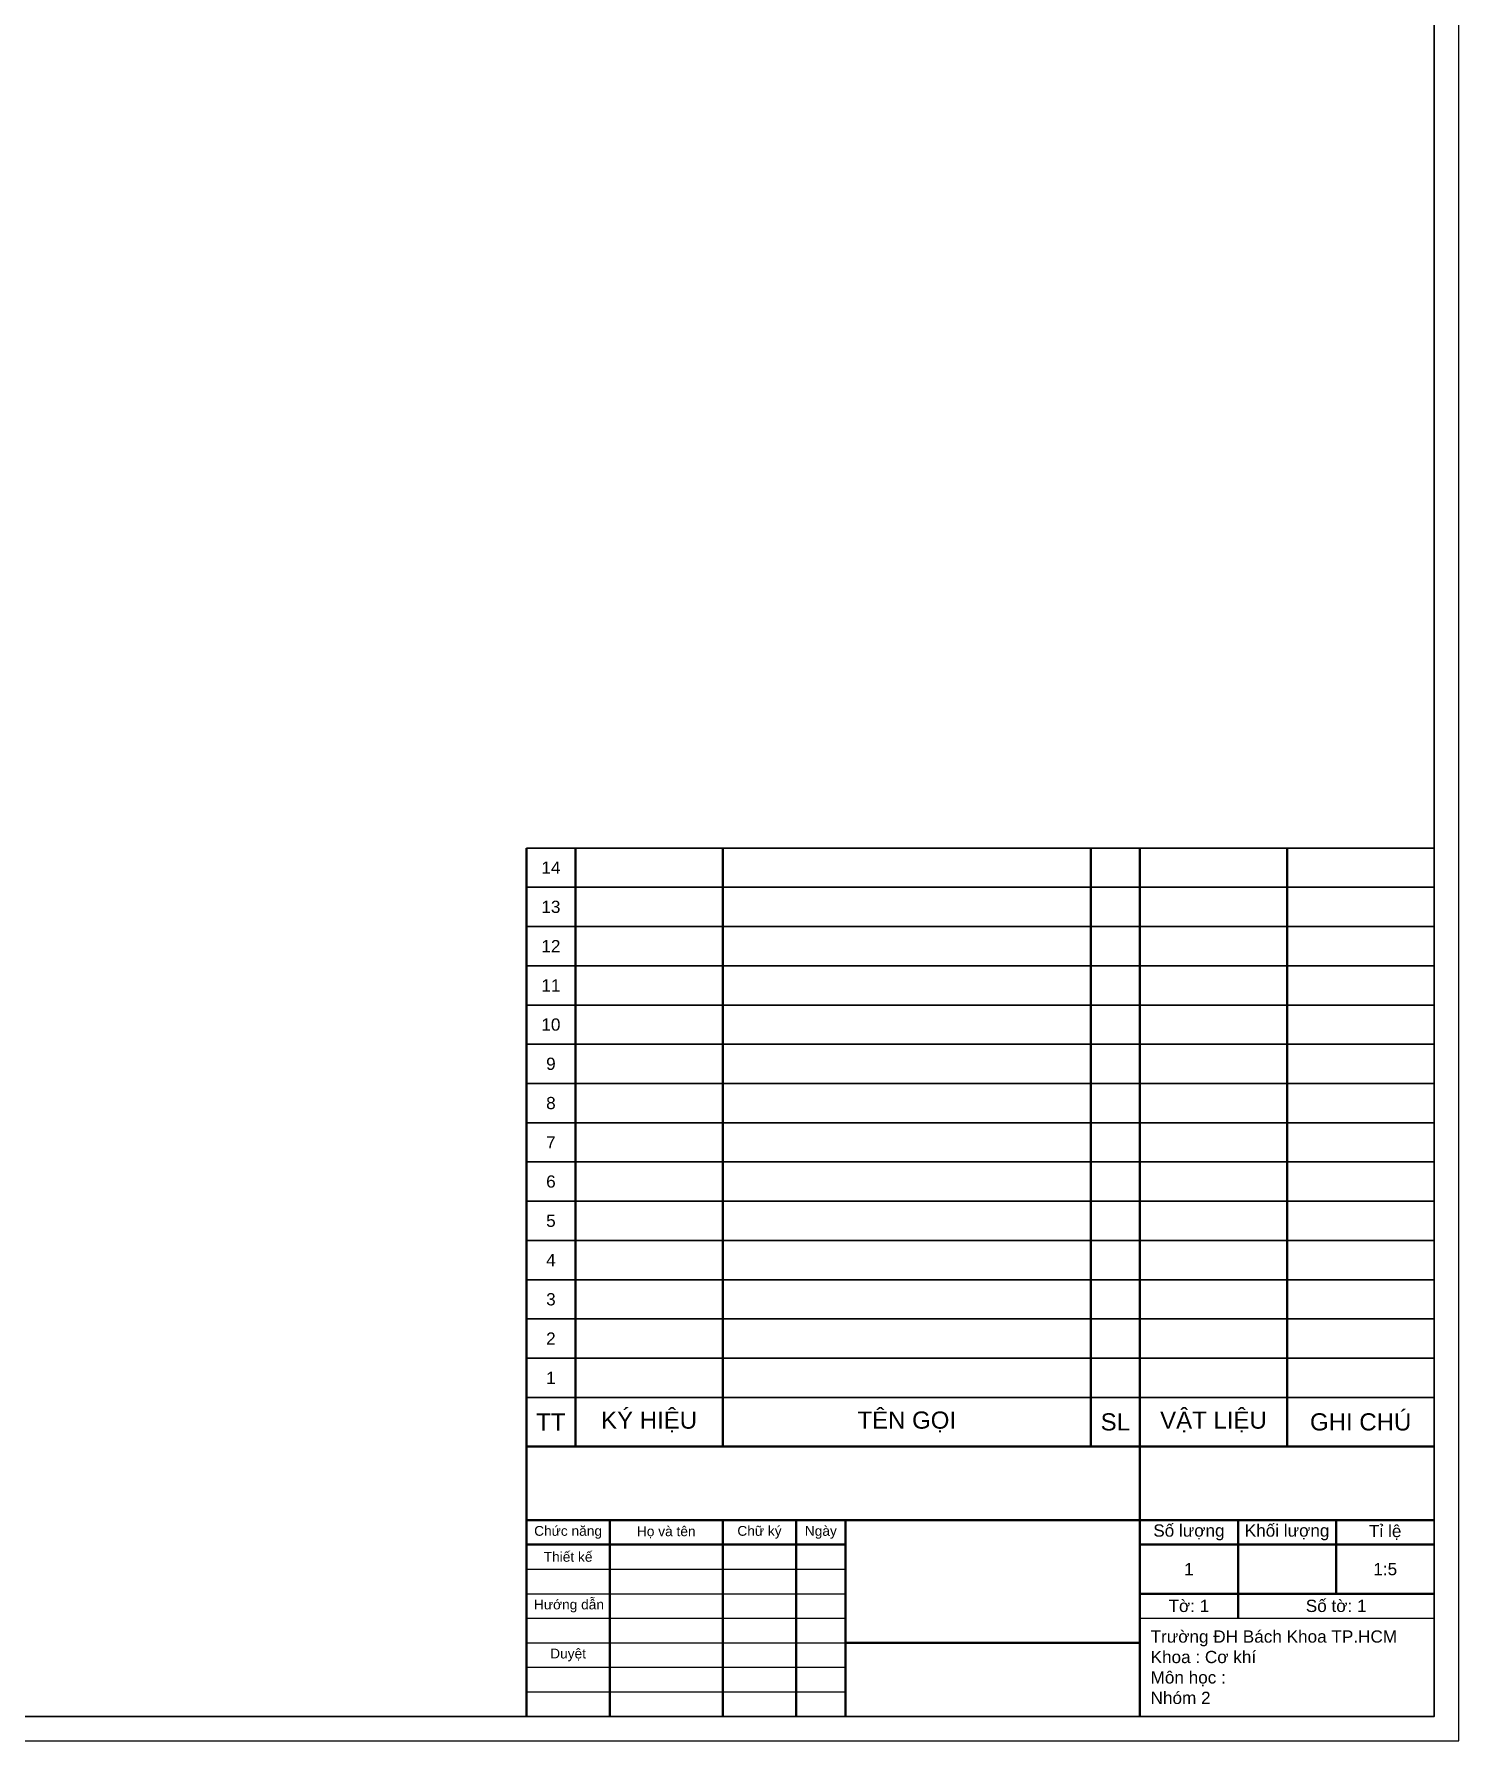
# Model space of a CAD drawing. Header units: millimetres. Extents: x 2779 to 3968, y 1146 to 2140.
# Drawn here: x 3677.3 to 3967.6, y 1299.5 to 1647.4 of the extents above; entities that cross this region are included whole.
import ezdxf

# ---------------------------------------------------------------- set-up
doc = ezdxf.new("R2010")
doc.units = ezdxf.units.MM
for name, color, linetype, lineweight in [('1_NETDAM', 7, 'Continuous', 50), ('9_DUONGCHUTHICH', 152, 'Continuous', 25), ('KHUNG MANH', 2, 'Continuous', 35), ('manh', 2, 'Continuous', 25), ('Net Dam', 7, 'Continuous', 50)]:
    doc.layers.add(name, color=color, linetype=linetype, lineweight=lineweight)
doc.styles.get("Standard").update_dxf_attribs({"font": 'arial.ttf'})

msp = doc.modelspace()

# ---------------------------------------------------------------- linework, layer by layer
msp.add_lwpolyline([(2778.5945, 1299.4897), (3967.5945, 1299.4897), (3967.5945, 2140.4897), (2778.5945, 2140.4897)], close=True)
at = {"layer": '1_NETDAM'}
msp.add_lwpolyline([(3842.5945, 1344.4897), (3902.5945, 1344.4897), (3902.5945, 1319.4897), (3842.5945, 1319.4897)], close=True, dxfattribs=at)
at = {"layer": 'KHUNG MANH'}
msp.add_lwpolyline([(2783.5945, 1304.4897), (3962.5945, 1304.4897), (3962.5945, 2135.4897), (2783.5945, 2135.4897)], close=True, dxfattribs=at)
at = {"layer": 'manh', "color": 2, "lineweight": 35}
for p, q in [((3777.5945, 1481.4897), (3962.5945, 1481.4897)), ((3777.5945, 1473.4897), (3962.5945, 1473.4897)), ((3777.5945, 1465.4897), (3962.5945, 1465.4897)), ((3777.5945, 1457.4897), (3962.5945, 1457.4897)), ((3777.5945, 1449.4897), (3962.5945, 1449.4897)), ((3777.5945, 1441.4897), (3962.5945, 1441.4897)), ((3777.5945, 1433.4897), (3962.5945, 1433.4897)), ((3777.5945, 1425.4897), (3962.5945, 1425.4897)), ((3777.5945, 1417.4897), (3962.5945, 1417.4897)), ((3777.5945, 1409.4897), (3962.5945, 1409.4897)), ((3777.5945, 1409.4897), (3962.5945, 1409.4897)), ((3777.5945, 1401.4897), (3962.5945, 1401.4897)), ((3777.5945, 1393.4897), (3962.5945, 1393.4897)), ((3777.5945, 1385.4897), (3962.5945, 1385.4897)), ((3777.5945, 1377.4897), (3962.5945, 1377.4897)), ((3777.5945, 1369.4897), (3962.5945, 1369.4897))]:
    msp.add_line(p, q, dxfattribs=at)
at = {"layer": 'manh', "color": 7}
for p, q in [((3777.5945, 1334.4897), (3842.5945, 1334.4897)), ((3777.5945, 1329.4897), (3842.5945, 1329.4897)), ((3777.5945, 1324.4897), (3842.5945, 1324.4897)), ((3902.5945, 1324.4897), (3962.5945, 1324.4897)), ((3777.5945, 1319.4897), (3842.5945, 1319.4897)), ((3777.5945, 1314.4897), (3842.5945, 1314.4897)), ((3777.5945, 1309.4897), (3842.5945, 1309.4897))]:
    msp.add_line(p, q, dxfattribs=at)
at = {"layer": 'Net Dam', "color": 7}
for p, q in [((3777.5945, 1481.4897), (3777.5945, 1359.4897)), ((3787.5945, 1481.4897), (3787.5945, 1359.4897)), ((3817.5945, 1481.4897), (3817.5945, 1359.4897)), ((3892.5945, 1359.4897), (3892.5945, 1481.4897)), ((3902.5945, 1359.4897), (3902.5945, 1481.4897)), ((3932.5945, 1359.4897), (3932.5945, 1481.4897)), ((3777.5945, 1304.4897), (3777.5945, 1359.4897)), ((3777.5945, 1359.4897), (3962.5945, 1359.4897)), ((3902.5945, 1359.4897), (3902.5945, 1304.4897)), ((3777.5945, 1344.4897), (3962.5945, 1344.4897)), ((3794.5945, 1304.4897), (3794.5945, 1344.4897)), ((3817.5945, 1304.4897), (3817.5945, 1344.4897)), ((3832.5945, 1304.4897), (3832.5945, 1344.4897)), ((3842.5945, 1304.4897), (3842.5945, 1344.4897)), ((3922.5945, 1344.4897), (3922.5945, 1324.4897)), ((3942.5945, 1344.4897), (3942.5945, 1329.4897)), ((3777.5945, 1339.4897), (3842.5945, 1339.4897)), ((3902.5945, 1339.4897), (3962.5945, 1339.4897)), ((3902.5945, 1329.4897), (3962.5945, 1329.4897)), ((3842.5945, 1319.4897), (3902.5945, 1319.4897))]:
    msp.add_line(p, q, dxfattribs=at)

# ---------------------------------------------------------------- texts
at = {"layer": '9_DUONGCHUTHICH'}
for s, insert, char_height, width, attachment_point in [('KÝ HIỆU', (3802.5945, 1364.4897), 3.5, 30, 5), ('TÊN GỌI', (3855.0945, 1364.4897), 3.5, 75, 5), ('VẬT LIỆU', (3917.5945, 1364.4897), 3.5, 30, 5), ('TT', (3782.5945, 1364.4897), 3.5, 10, 5), ('{\\H1.75x;SL}', (3897.5945, 1364.4897), 2, 10, 5), ('{\\H1.75x;GHI CHÚ}', (3947.5838, 1364.4897), 2, 25, 5), ('Trườ{\\fArial|b0|i0|c238|p34;ng ĐH }Bách Khoa TP.HCM\\PKhoa : Cơ khí \\PMôn học : \\PNhóm 2', (3904.7823, 1314.4897), 2.5, 60, 4)]:
    msp.add_mtext(s, dxfattribs=dict(at, insert=insert, char_height=char_height, width=width, attachment_point=attachment_point))
at = {"layer": '9_DUONGCHUTHICH', "color": 7}
for s, insert, char_height, width, attachment_point in [('Chức năng', (3786.0945, 1341.9897), 2, 17, 5), ('{\\fArial|b0|i0|c0|p34;Họ và tên}', (3806.0945, 1341.9897), 2, 23, 5), ('{\\fArial|b0|i0|c0|p34;Chữ ký}', (3825.0945, 1341.9897), 2, 15, 5), ('{\\fArial|b0|i0|c0|p34;Ngày}', (3837.5945, 1341.9897), 2, 10, 5), ('Số lượng', (3912.5945, 1341.9897), 2.5, 20, 5), ('Khối lượng', (3932.5945, 1341.9897), 2.5, 20, 5), ('Tỉ lệ', (3952.5945, 1341.9897), 2.5, 20, 5), ('{\\fArial|b0|i0|c0|p34;Thiết kế}', (3786.0945, 1336.9897), 2, 17, 5), ('1', (3912.5945, 1334.4897), 2.5, 20, 5), ('1:5', (3952.5945, 1334.4897), 2.5, 20, 5), ('{\\fArial|b0|i0|c0|p34;  Hướng dẫn}', (3777.5945, 1326.9897), 2, 17, 4), ('{\\fArial|b0|i0|c0|p34;  Hướng dẫn}', (3777.5945, 1326.9897), 2, 17, 4), ('Tờ: 1', (3912.5945, 1326.9897), 2.5, 20, 5), ('Số tờ: 1', (3942.5945, 1326.9897), 2.5, 40, 5), ('Duyệt', (3786.0945, 1316.9897), 2, 17, 5)]:
    msp.add_mtext(s, dxfattribs=dict(at, insert=insert, char_height=char_height, width=width, attachment_point=attachment_point))
at = {"layer": 'Net Dam', "char_height": 2.5, "attachment_point": 5}
for s, heights, insert in [('14', [0], (3782.5945, 1477.4897)), ('13', [0], (3782.5945, 1469.4897)), ('12', [0], (3782.5945, 1461.4897)), ('11', [2.5102], (3782.5945, 1453.4897)), ('10', [0], (3782.5945, 1445.4897)), ('9', [0], (3782.5945, 1437.4897)), ('8', [0], (3782.5945, 1429.4897)), ('7', [0], (3782.5945, 1421.4897)), ('6', [0], (3782.5945, 1413.4897)), ('5', [0], (3782.5945, 1405.4897)), ('4', [0], (3782.5945, 1397.4897)), ('3', [0], (3782.5945, 1389.4897)), ('2', [0], (3782.5945, 1381.4897)), ('1', [0], (3782.5945, 1373.4897))]:
    msp.add_mtext_dynamic_manual_height_columns(s, width=10, gutter_width=12.5, heights=heights, dxfattribs=dict(at, insert=insert))

doc.saveas('drawing.dxf')
